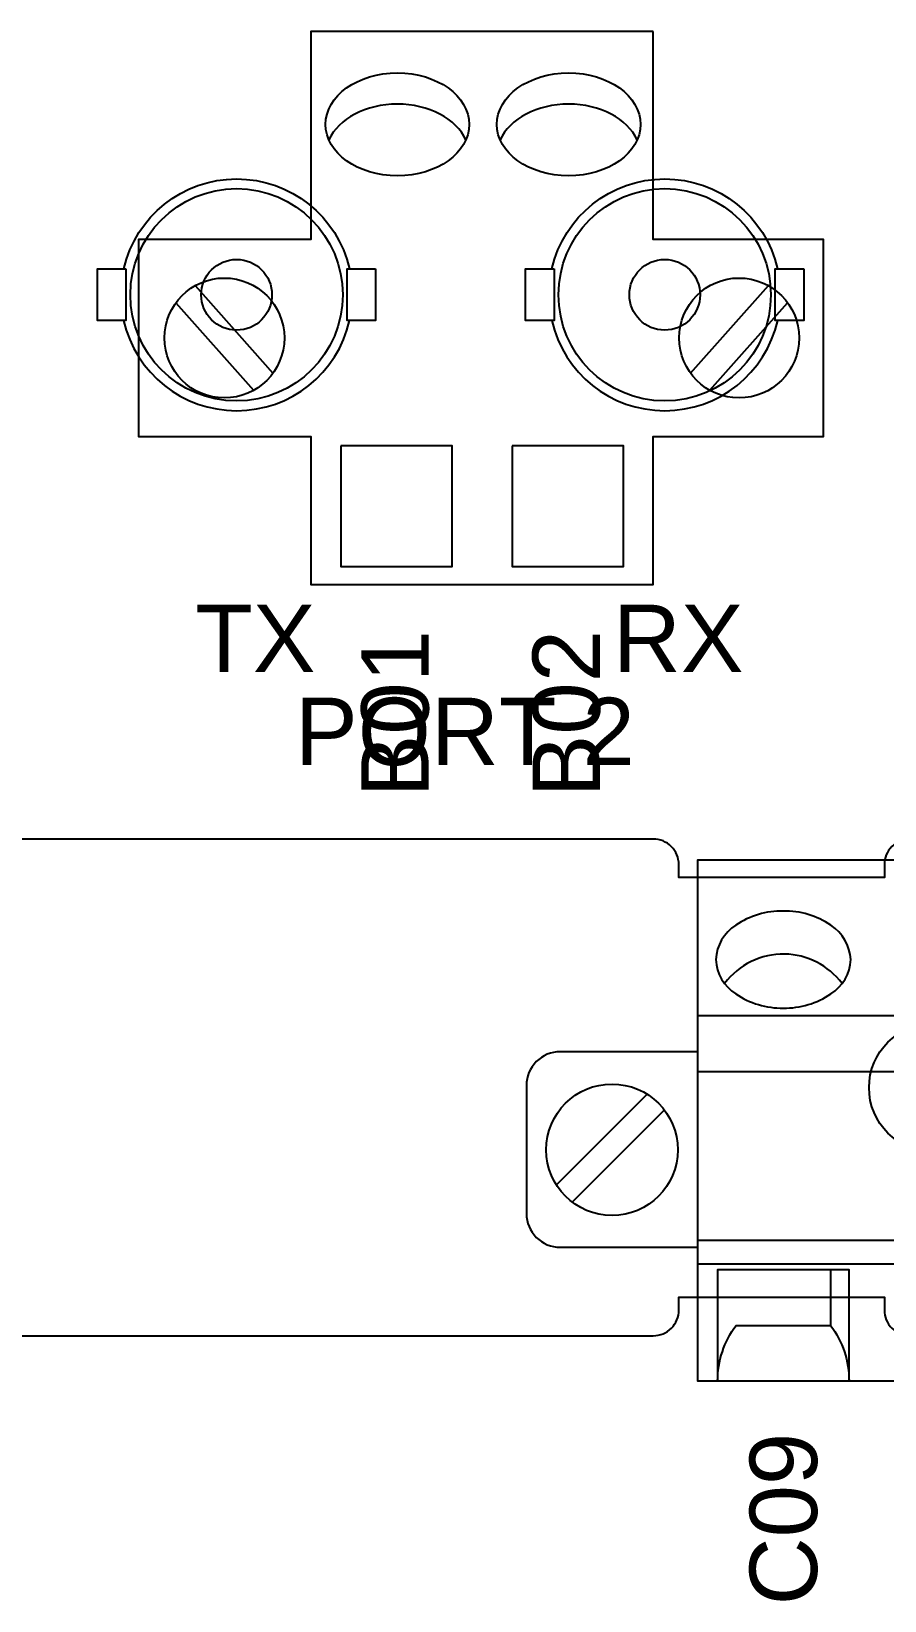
# Model space of a CAD drawing. Extents: x 0.5 to 35.5, y 0.5 to 23.5.
# Drawn here: x 31.147 to 32.144, y 9.707 to 11.539 of the extents above; entities that cross this region are included whole.
import ezdxf

# ---------------------------------------------------------------- set-up
doc = ezdxf.new("R2010")
doc.units = 0
doc.header["$MEASUREMENT"] = 0
for name, color, linetype in [('1_01__0-__NO_ETH__EIA-232', 7, 'CONTINUOUS'), ('1_02__1-__NO_ETH__EIA-485', 7, 'CONTINUOUS'), ('1_03__2-___1__10-100BASE-T', 7, 'CONTINUOUS'), ('1_04__3-___1__10-100BASE-T', 7, 'CONTINUOUS'), ('1_05__4-___1__100BASE-FX_M', 7, 'CONTINUOUS'), ('1_06__6-___2__10-100BASE-T', 7, 'CONTINUOUS'), ('1_07__8-___2__100BASE-FX_M', 7, 'CONTINUOUS'), ('2_01__0-__EMPTY', 7, 'CONTINUOUS'), ('2_02__A0__SERIAL_COMMUNICA', 7, 'CONTINUOUS'), ('2_03__B-___3__DI___4__DO__', 7, 'CONTINUOUS'), ('2_04__1-___4__DI___4__DO__', 7, 'CONTINUOUS'), ('2_05__C-___4__DI___4__DO__', 7, 'CONTINUOUS'), ('2_06__D-___4__DI___3__DO__', 7, 'CONTINUOUS'), ('2_07__2A___8__FORM_A_DO', 7, 'CONTINUOUS'), ('2_08__2B___8__FORM_B_DO', 7, 'CONTINUOUS'), ('2_09__2C___8__DO__6__FORM_', 7, 'CONTINUOUS'), ('2_10__2D___8__DO__2__FORM_', 7, 'CONTINUOUS'), ('2_11__2G___8__DO__4__FORM_', 7, 'CONTINUOUS'), ('2_12__3-___8__DI', 7, 'CONTINUOUS'), ('2_13__4-___14__DI', 7, 'CONTINUOUS'), ('2_14__5-___8__AI', 7, 'CONTINUOUS'), ('2_15__6-___4__AI____4__AO', 7, 'CONTINUOUS')]:
    doc.layers.add(name, color=color, linetype=linetype)
doc.styles.add('ARIAL', font='arial.ttf')

msp = doc.modelspace()

# ---------------------------------------------------------------- linework, layer by layer
at = {"layer": '1_01__0-__NO_ETH__EIA-232'}
for points in [[(31.8734, 11.5391), (31.4734, 11.5391), (31.4734, 11.2962), (31.2722, 11.2962), (31.2722, 11.0661), (31.4734, 11.0661), (31.4734, 10.8932), (31.8734, 10.8932), (31.8734, 11.0661), (32.0721, 11.0661), (32.0721, 11.2962), (31.8734, 11.2962), (31.8734, 11.5391)], [(31.3383, 11.2422), (31.4291, 11.14)], [(31.917, 11.14), (32.0078, 11.2422)], [(31.3158, 11.2222), (31.4066, 11.1201)], [(31.9395, 11.1201), (32.0303, 11.2222)], [(31.5086, 11.0553), (31.5086, 10.9144), (31.6384, 10.9144), (31.6384, 11.0553), (31.5086, 11.0553)]]:
    msp.add_lwpolyline(points, dxfattribs=at)
msp.add_lwpolyline([(31.7086, 11.0553), (31.7086, 10.9144), (31.8384, 10.9144), (31.8384, 11.0553)], close=True, dxfattribs=at)
for centre in [(31.3725, 11.1811), (31.9736, 11.1811)]:
    msp.add_circle(centre, 0.07, dxfattribs=at)
for centre in [(31.5745, 11.4305), (31.7745, 11.4305)]:
    msp.add_ellipse(centre, major_axis=(0.0839, 0), ratio=0.716586, dxfattribs=at)
for centre in [(31.5745, 11.3941), (31.7745, 11.3941)]:
    msp.add_ellipse(centre, major_axis=(0.0839, 0), ratio=0.716586, start_param=0.307595, end_param=2.833998, dxfattribs=at)
at = {"layer": '1_02__1-__NO_ETH__EIA-485'}
for points in [[(31.8734, 11.5391), (31.4734, 11.5391), (31.4734, 11.2962), (31.2722, 11.2962), (31.2722, 11.0661), (31.4734, 11.0661), (31.4734, 10.8932), (31.8734, 10.8932), (31.8734, 11.0661), (32.0721, 11.0661), (32.0721, 11.2962), (31.8734, 11.2962), (31.8734, 11.5391)], [(31.3383, 11.2422), (31.4291, 11.14)], [(31.917, 11.14), (32.0078, 11.2422)], [(31.3158, 11.2222), (31.4066, 11.1201)], [(31.9395, 11.1201), (32.0303, 11.2222)], [(31.5086, 11.0553), (31.5086, 10.9144), (31.6384, 10.9144), (31.6384, 11.0553), (31.5086, 11.0553)]]:
    msp.add_lwpolyline(points, dxfattribs=at)
msp.add_lwpolyline([(31.7086, 11.0553), (31.7086, 10.9144), (31.8384, 10.9144), (31.8384, 11.0553)], close=True, dxfattribs=at)
for centre in [(31.3725, 11.1811), (31.9736, 11.1811)]:
    msp.add_circle(centre, 0.07, dxfattribs=at)
for centre in [(31.5745, 11.4305), (31.7745, 11.4305)]:
    msp.add_ellipse(centre, major_axis=(0.0839, 0), ratio=0.716586, dxfattribs=at)
for centre in [(31.5745, 11.3941), (31.7745, 11.3941)]:
    msp.add_ellipse(centre, major_axis=(0.0839, 0), ratio=0.716586, start_param=0.307595, end_param=2.833998, dxfattribs=at)
at = {"layer": '1_03__2-___1__10-100BASE-T'}
for points in [[(31.8734, 11.5391), (31.4734, 11.5391), (31.4734, 11.2962), (31.2722, 11.2962), (31.2722, 11.0661), (31.4734, 11.0661), (31.4734, 10.8932), (31.8734, 10.8932), (31.8734, 11.0661), (32.0721, 11.0661), (32.0721, 11.2962), (31.8734, 11.2962), (31.8734, 11.5391)], [(31.3383, 11.2422), (31.4291, 11.14)], [(31.917, 11.14), (32.0078, 11.2422)], [(31.3158, 11.2222), (31.4066, 11.1201)], [(31.9395, 11.1201), (32.0303, 11.2222)], [(31.5086, 11.0553), (31.5086, 10.9144), (31.6384, 10.9144), (31.6384, 11.0553), (31.5086, 11.0553)]]:
    msp.add_lwpolyline(points, dxfattribs=at)
msp.add_lwpolyline([(31.7086, 11.0553), (31.7086, 10.9144), (31.8384, 10.9144), (31.8384, 11.0553)], close=True, dxfattribs=at)
for centre in [(31.3725, 11.1811), (31.9736, 11.1811)]:
    msp.add_circle(centre, 0.07, dxfattribs=at)
for centre in [(31.5745, 11.4305), (31.7745, 11.4305)]:
    msp.add_ellipse(centre, major_axis=(0.0839, 0), ratio=0.716586, dxfattribs=at)
for centre in [(31.5745, 11.3941), (31.7745, 11.3941)]:
    msp.add_ellipse(centre, major_axis=(0.0839, 0), ratio=0.716586, start_param=0.307595, end_param=2.833998, dxfattribs=at)
at = {"layer": '1_04__3-___1__10-100BASE-T'}
for points in [[(31.8734, 11.5391), (31.4734, 11.5391), (31.4734, 11.2962), (31.2722, 11.2962), (31.2722, 11.0661), (31.4734, 11.0661), (31.4734, 10.8932), (31.8734, 10.8932), (31.8734, 11.0661), (32.0721, 11.0661), (32.0721, 11.2962), (31.8734, 11.2962), (31.8734, 11.5391)], [(31.3383, 11.2422), (31.4291, 11.14)], [(31.917, 11.14), (32.0078, 11.2422)], [(31.3158, 11.2222), (31.4066, 11.1201)], [(31.9395, 11.1201), (32.0303, 11.2222)], [(31.5086, 11.0553), (31.5086, 10.9144), (31.6384, 10.9144), (31.6384, 11.0553), (31.5086, 11.0553)]]:
    msp.add_lwpolyline(points, dxfattribs=at)
msp.add_lwpolyline([(31.7086, 11.0553), (31.7086, 10.9144), (31.8384, 10.9144), (31.8384, 11.0553)], close=True, dxfattribs=at)
for centre in [(31.3725, 11.1811), (31.9736, 11.1811)]:
    msp.add_circle(centre, 0.07, dxfattribs=at)
for centre in [(31.5745, 11.4305), (31.7745, 11.4305)]:
    msp.add_ellipse(centre, major_axis=(0.0839, 0), ratio=0.716586, dxfattribs=at)
for centre in [(31.5745, 11.3941), (31.7745, 11.3941)]:
    msp.add_ellipse(centre, major_axis=(0.0839, 0), ratio=0.716586, start_param=0.307595, end_param=2.833998, dxfattribs=at)
at = {"layer": '1_05__4-___1__100BASE-FX_M'}
for points in [[(31.2549, 11.2618, -0.796261), (31.5186, 11.2618, 2.141143)], [(31.7549, 11.2618, -0.796261), (32.0186, 11.2618, 2.141143)], [(31.2548, 11.2015, 0.798274), (31.5187, 11.2015, 0.921909)], [(31.7548, 11.2015, 0.798274), (32.0187, 11.2015, 0.921909)]]:
    msp.add_lwpolyline(points, format="xyb", dxfattribs=at)
for points in [[(31.2575, 11.2618), (31.2575, 11.2015), (31.2241, 11.2015), (31.2241, 11.2618), (31.2575, 11.2618)], [(31.5491, 11.2618), (31.5491, 11.2015), (31.5157, 11.2015), (31.5157, 11.2618), (31.5491, 11.2618)], [(31.7575, 11.2618), (31.7575, 11.2015), (31.7241, 11.2015), (31.7241, 11.2618), (31.7575, 11.2618)], [(32.0491, 11.2618), (32.0491, 11.2015), (32.0157, 11.2015), (32.0157, 11.2618), (32.0491, 11.2618)]]:
    msp.add_lwpolyline(points, dxfattribs=at)
for centre, radius in [((31.3867, 11.2315), 0.124), ((31.8867, 11.2315), 0.124), ((31.3867, 11.2315), 0.0413), ((31.8867, 11.2315), 0.0413)]:
    msp.add_circle(centre, radius, dxfattribs=at)
at = {"layer": '1_06__6-___2__10-100BASE-T'}
for points in [[(31.2549, 11.2618, -0.796261), (31.5186, 11.2618, 2.141143)], [(31.7549, 11.2618, -0.796261), (32.0186, 11.2618, 2.141143)], [(31.2548, 11.2015, 0.798274), (31.5187, 11.2015, 0.921909)], [(31.7548, 11.2015, 0.798274), (32.0187, 11.2015, 0.921909)]]:
    msp.add_lwpolyline(points, format="xyb", dxfattribs=at)
for points in [[(31.2575, 11.2618), (31.2575, 11.2015), (31.2241, 11.2015), (31.2241, 11.2618), (31.2575, 11.2618)], [(31.5491, 11.2618), (31.5491, 11.2015), (31.5157, 11.2015), (31.5157, 11.2618), (31.5491, 11.2618)], [(31.7575, 11.2618), (31.7575, 11.2015), (31.7241, 11.2015), (31.7241, 11.2618), (31.7575, 11.2618)], [(32.0491, 11.2618), (32.0491, 11.2015), (32.0157, 11.2015), (32.0157, 11.2618), (32.0491, 11.2618)]]:
    msp.add_lwpolyline(points, dxfattribs=at)
for centre, radius in [((31.3867, 11.2315), 0.124), ((31.8867, 11.2315), 0.124), ((31.3867, 11.2315), 0.0413), ((31.8867, 11.2315), 0.0413)]:
    msp.add_circle(centre, radius, dxfattribs=at)
at = {"layer": '1_07__8-___2__100BASE-FX_M'}
for points in [[(31.2549, 11.2618, -0.796261), (31.5186, 11.2618, 2.141143)], [(31.7549, 11.2618, -0.796261), (32.0186, 11.2618, 2.141143)], [(31.2548, 11.2015, 0.798274), (31.5187, 11.2015, 0.921909)], [(31.7548, 11.2015, 0.798274), (32.0187, 11.2015, 0.921909)]]:
    msp.add_lwpolyline(points, format="xyb", dxfattribs=at)
for points in [[(31.2575, 11.2618), (31.2575, 11.2015), (31.2241, 11.2015), (31.2241, 11.2618), (31.2575, 11.2618)], [(31.5491, 11.2618), (31.5491, 11.2015), (31.5157, 11.2015), (31.5157, 11.2618), (31.5491, 11.2618)], [(31.7575, 11.2618), (31.7575, 11.2015), (31.7241, 11.2015), (31.7241, 11.2618), (31.7575, 11.2618)], [(32.0491, 11.2618), (32.0491, 11.2015), (32.0157, 11.2015), (32.0157, 11.2618), (32.0491, 11.2618)]]:
    msp.add_lwpolyline(points, dxfattribs=at)
for centre, radius in [((31.3867, 11.2315), 0.124), ((31.8867, 11.2315), 0.124), ((31.3867, 11.2315), 0.0413), ((31.8867, 11.2315), 0.0413)]:
    msp.add_circle(centre, radius, dxfattribs=at)
at = {"layer": '2_01__0-__EMPTY'}
for points in [[(32.1731, 10.596, 0.414214), (32.1432, 10.5662), (32.1432, 10.551), (31.9032, 10.551), (31.9032, 10.5662, 0.414214), (31.8733, 10.596), (30.9781, 10.596, 0.414214)], [(30.9781, 10.016), (31.8733, 10.016, 0.414214), (31.9032, 10.0459), (31.9032, 10.061), (32.1432, 10.061), (32.1432, 10.0459, 0.414214), (32.1731, 10.016)]]:
    msp.add_lwpolyline(points, format="xyb", dxfattribs=at)
at = {"layer": '2_02__A0__SERIAL_COMMUNICA'}
msp.add_circle((32.2003, 10.3057), 0.075, dxfattribs=at)
at = {"layer": '2_03__B-___3__DI___4__DO__'}
msp.add_lwpolyline([(33.5252, 10.5717), (33.5252, 9.963), (31.9252, 9.963), (31.9252, 10.5717)], close=True, dxfattribs=at)
msp.add_lwpolyline([(32.0809, 10.4953, 0.154167), (32.0252, 10.5119, 0.154167), (31.9696, 10.4953, 0.244062), (31.9465, 10.4553, 0.244061), (31.9696, 10.4152, 0.154167), (32.0252, 10.3986, 0.154167), (32.0809, 10.4152, 0.24406), (32.104, 10.4553, 0.236767)], format="xyb", close=True, dxfattribs=at)
for points in [[(32.0941, 10.4274, 0.005828), (32.0938, 10.4274, 0.231198), (32.0268, 10.4616, 0.240907), (31.9567, 10.4274, 0.001746), (31.9566, 10.4272)], [(31.9252, 10.3476), (31.7646, 10.3476, 0.414214), (31.7252, 10.3082), (31.7252, 10.1586, 0.414214), (31.7646, 10.1193), (31.9252, 10.1193)], [(32.0804, 10.0931), (32.0804, 10.028, -0.162987), (32.102, 9.963), (32.102, 10.0931), (31.9485, 10.0931), (31.9485, 9.963, -0.162853), (31.9701, 10.028), (32.0804, 10.028)]]:
    msp.add_lwpolyline(points, format="xyb", dxfattribs=at)
for points in [[(31.9252, 10.3901), (33.5252, 10.3901)], [(31.9252, 10.3247), (33.5252, 10.3247)], [(31.7604, 10.1921), (31.8663, 10.298)], [(31.7787, 10.172), (31.8863, 10.2796)], [(31.9252, 10.1276), (33.5252, 10.1276)], [(31.9252, 10.0998), (33.5252, 10.0998)]]:
    msp.add_lwpolyline(points, dxfattribs=at)
msp.add_circle((31.8252, 10.2331), 0.0768, dxfattribs=at)
at = {"layer": '2_04__1-___4__DI___4__DO__'}
msp.add_lwpolyline([(33.5252, 10.5717), (33.5252, 9.963), (31.9252, 9.963), (31.9252, 10.5717)], close=True, dxfattribs=at)
msp.add_lwpolyline([(32.0809, 10.4953, 0.154167), (32.0252, 10.5119, 0.154167), (31.9696, 10.4953, 0.244062), (31.9465, 10.4553, 0.244061), (31.9696, 10.4152, 0.154167), (32.0252, 10.3986, 0.154167), (32.0809, 10.4152, 0.24406), (32.104, 10.4553, 0.236767)], format="xyb", close=True, dxfattribs=at)
for points in [[(32.0941, 10.4274, 0.005828), (32.0938, 10.4274, 0.231198), (32.0268, 10.4616, 0.240907), (31.9567, 10.4274, 0.001746), (31.9566, 10.4272)], [(31.9252, 10.3476), (31.7646, 10.3476, 0.414214), (31.7252, 10.3082), (31.7252, 10.1586, 0.414214), (31.7646, 10.1193), (31.9252, 10.1193)], [(32.0804, 10.0931), (32.0804, 10.028, -0.162987), (32.102, 9.963), (32.102, 10.0931), (31.9485, 10.0931), (31.9485, 9.963, -0.162853), (31.9701, 10.028), (32.0804, 10.028)]]:
    msp.add_lwpolyline(points, format="xyb", dxfattribs=at)
for points in [[(31.9252, 10.3901), (33.5252, 10.3901)], [(31.9252, 10.3247), (33.5252, 10.3247)], [(31.7604, 10.1921), (31.8663, 10.298)], [(31.7787, 10.172), (31.8863, 10.2796)], [(31.9252, 10.1276), (33.5252, 10.1276)], [(31.9252, 10.0998), (33.5252, 10.0998)]]:
    msp.add_lwpolyline(points, dxfattribs=at)
msp.add_circle((31.8252, 10.2331), 0.0768, dxfattribs=at)
at = {"layer": '2_05__C-___4__DI___4__DO__'}
msp.add_lwpolyline([(33.5252, 10.5717), (33.5252, 9.963), (31.9252, 9.963), (31.9252, 10.5717)], close=True, dxfattribs=at)
msp.add_lwpolyline([(32.0809, 10.4953, 0.154167), (32.0252, 10.5119, 0.154167), (31.9696, 10.4953, 0.244062), (31.9465, 10.4553, 0.244061), (31.9696, 10.4152, 0.154167), (32.0252, 10.3986, 0.154167), (32.0809, 10.4152, 0.24406), (32.104, 10.4553, 0.236767)], format="xyb", close=True, dxfattribs=at)
for points in [[(32.0941, 10.4274, 0.005828), (32.0938, 10.4274, 0.231198), (32.0268, 10.4616, 0.240907), (31.9567, 10.4274, 0.001746), (31.9566, 10.4272)], [(31.9252, 10.3476), (31.7646, 10.3476, 0.414214), (31.7252, 10.3082), (31.7252, 10.1586, 0.414214), (31.7646, 10.1193), (31.9252, 10.1193)], [(32.0804, 10.0931), (32.0804, 10.028, -0.162987), (32.102, 9.963), (32.102, 10.0931), (31.9485, 10.0931), (31.9485, 9.963, -0.162853), (31.9701, 10.028), (32.0804, 10.028)]]:
    msp.add_lwpolyline(points, format="xyb", dxfattribs=at)
for points in [[(31.9252, 10.3901), (33.5252, 10.3901)], [(31.9252, 10.3247), (33.5252, 10.3247)], [(31.7604, 10.1921), (31.8663, 10.298)], [(31.7787, 10.172), (31.8863, 10.2796)], [(31.9252, 10.1276), (33.5252, 10.1276)], [(31.9252, 10.0998), (33.5252, 10.0998)]]:
    msp.add_lwpolyline(points, dxfattribs=at)
msp.add_circle((31.8252, 10.2331), 0.0768, dxfattribs=at)
at = {"layer": '2_06__D-___4__DI___3__DO__'}
msp.add_lwpolyline([(33.5252, 10.5717), (33.5252, 9.963), (31.9252, 9.963), (31.9252, 10.5717)], close=True, dxfattribs=at)
msp.add_lwpolyline([(32.0809, 10.4953, 0.154167), (32.0252, 10.5119, 0.154167), (31.9696, 10.4953, 0.244062), (31.9465, 10.4553, 0.244061), (31.9696, 10.4152, 0.154167), (32.0252, 10.3986, 0.154167), (32.0809, 10.4152, 0.24406), (32.104, 10.4553, 0.236767)], format="xyb", close=True, dxfattribs=at)
for points in [[(32.0941, 10.4274, 0.005828), (32.0938, 10.4274, 0.231198), (32.0268, 10.4616, 0.240907), (31.9567, 10.4274, 0.001746), (31.9566, 10.4272)], [(31.9252, 10.3476), (31.7646, 10.3476, 0.414214), (31.7252, 10.3082), (31.7252, 10.1586, 0.414214), (31.7646, 10.1193), (31.9252, 10.1193)], [(32.0804, 10.0931), (32.0804, 10.028, -0.162987), (32.102, 9.963), (32.102, 10.0931), (31.9485, 10.0931), (31.9485, 9.963, -0.162853), (31.9701, 10.028), (32.0804, 10.028)]]:
    msp.add_lwpolyline(points, format="xyb", dxfattribs=at)
for points in [[(31.9252, 10.3901), (33.5252, 10.3901)], [(31.9252, 10.3247), (33.5252, 10.3247)], [(31.7604, 10.1921), (31.8663, 10.298)], [(31.7787, 10.172), (31.8863, 10.2796)], [(31.9252, 10.1276), (33.5252, 10.1276)], [(31.9252, 10.0998), (33.5252, 10.0998)]]:
    msp.add_lwpolyline(points, dxfattribs=at)
msp.add_circle((31.8252, 10.2331), 0.0768, dxfattribs=at)
at = {"layer": '2_07__2A___8__FORM_A_DO'}
msp.add_lwpolyline([(33.5252, 10.5717), (33.5252, 9.963), (31.9252, 9.963), (31.9252, 10.5717)], close=True, dxfattribs=at)
msp.add_lwpolyline([(32.0809, 10.4953, 0.154167), (32.0252, 10.5119, 0.154167), (31.9696, 10.4953, 0.244062), (31.9465, 10.4553, 0.244061), (31.9696, 10.4152, 0.154167), (32.0252, 10.3986, 0.154167), (32.0809, 10.4152, 0.24406), (32.104, 10.4553, 0.236767)], format="xyb", close=True, dxfattribs=at)
for points in [[(32.0941, 10.4274, 0.005828), (32.0938, 10.4274, 0.231198), (32.0268, 10.4616, 0.240907), (31.9567, 10.4274, 0.001746), (31.9566, 10.4272)], [(31.9252, 10.3476), (31.7646, 10.3476, 0.414214), (31.7252, 10.3082), (31.7252, 10.1586, 0.414214), (31.7646, 10.1193), (31.9252, 10.1193)], [(32.0804, 10.0931), (32.0804, 10.028, -0.162987), (32.102, 9.963), (32.102, 10.0931), (31.9485, 10.0931), (31.9485, 9.963, -0.162853), (31.9701, 10.028), (32.0804, 10.028)]]:
    msp.add_lwpolyline(points, format="xyb", dxfattribs=at)
for points in [[(31.9252, 10.3901), (33.5252, 10.3901)], [(31.9252, 10.3247), (33.5252, 10.3247)], [(31.7604, 10.1921), (31.8663, 10.298)], [(31.7787, 10.172), (31.8863, 10.2796)], [(31.9252, 10.1276), (33.5252, 10.1276)], [(31.9252, 10.0998), (33.5252, 10.0998)]]:
    msp.add_lwpolyline(points, dxfattribs=at)
msp.add_circle((31.8252, 10.2331), 0.0768, dxfattribs=at)
at = {"layer": '2_08__2B___8__FORM_B_DO'}
msp.add_lwpolyline([(33.5252, 10.5717), (33.5252, 9.963), (31.9252, 9.963), (31.9252, 10.5717)], close=True, dxfattribs=at)
msp.add_lwpolyline([(32.0809, 10.4953, 0.154167), (32.0252, 10.5119, 0.154167), (31.9696, 10.4953, 0.244062), (31.9465, 10.4553, 0.244061), (31.9696, 10.4152, 0.154167), (32.0252, 10.3986, 0.154167), (32.0809, 10.4152, 0.24406), (32.104, 10.4553, 0.236767)], format="xyb", close=True, dxfattribs=at)
for points in [[(32.0941, 10.4274, 0.005828), (32.0938, 10.4274, 0.231198), (32.0268, 10.4616, 0.240907), (31.9567, 10.4274, 0.001746), (31.9566, 10.4272)], [(31.9252, 10.3476), (31.7646, 10.3476, 0.414214), (31.7252, 10.3082), (31.7252, 10.1586, 0.414214), (31.7646, 10.1193), (31.9252, 10.1193)], [(32.0804, 10.0931), (32.0804, 10.028, -0.162987), (32.102, 9.963), (32.102, 10.0931), (31.9485, 10.0931), (31.9485, 9.963, -0.162853), (31.9701, 10.028), (32.0804, 10.028)]]:
    msp.add_lwpolyline(points, format="xyb", dxfattribs=at)
for points in [[(31.9252, 10.3901), (33.5252, 10.3901)], [(31.9252, 10.3247), (33.5252, 10.3247)], [(31.7604, 10.1921), (31.8663, 10.298)], [(31.7787, 10.172), (31.8863, 10.2796)], [(31.9252, 10.1276), (33.5252, 10.1276)], [(31.9252, 10.0998), (33.5252, 10.0998)]]:
    msp.add_lwpolyline(points, dxfattribs=at)
msp.add_circle((31.8252, 10.2331), 0.0768, dxfattribs=at)
at = {"layer": '2_09__2C___8__DO__6__FORM_'}
msp.add_lwpolyline([(33.5252, 10.5717), (33.5252, 9.963), (31.9252, 9.963), (31.9252, 10.5717)], close=True, dxfattribs=at)
msp.add_lwpolyline([(32.0809, 10.4953, 0.154167), (32.0252, 10.5119, 0.154167), (31.9696, 10.4953, 0.244062), (31.9465, 10.4553, 0.244061), (31.9696, 10.4152, 0.154167), (32.0252, 10.3986, 0.154167), (32.0809, 10.4152, 0.24406), (32.104, 10.4553, 0.236767)], format="xyb", close=True, dxfattribs=at)
for points in [[(32.0941, 10.4274, 0.005828), (32.0938, 10.4274, 0.231198), (32.0268, 10.4616, 0.240907), (31.9567, 10.4274, 0.001746), (31.9566, 10.4272)], [(31.9252, 10.3476), (31.7646, 10.3476, 0.414214), (31.7252, 10.3082), (31.7252, 10.1586, 0.414214), (31.7646, 10.1193), (31.9252, 10.1193)], [(32.0804, 10.0931), (32.0804, 10.028, -0.162987), (32.102, 9.963), (32.102, 10.0931), (31.9485, 10.0931), (31.9485, 9.963, -0.162853), (31.9701, 10.028), (32.0804, 10.028)]]:
    msp.add_lwpolyline(points, format="xyb", dxfattribs=at)
for points in [[(31.9252, 10.3901), (33.5252, 10.3901)], [(31.9252, 10.3247), (33.5252, 10.3247)], [(31.7604, 10.1921), (31.8663, 10.298)], [(31.7787, 10.172), (31.8863, 10.2796)], [(31.9252, 10.1276), (33.5252, 10.1276)], [(31.9252, 10.0998), (33.5252, 10.0998)]]:
    msp.add_lwpolyline(points, dxfattribs=at)
msp.add_circle((31.8252, 10.2331), 0.0768, dxfattribs=at)
at = {"layer": '2_10__2D___8__DO__2__FORM_'}
msp.add_lwpolyline([(33.5252, 10.5717), (33.5252, 9.963), (31.9252, 9.963), (31.9252, 10.5717)], close=True, dxfattribs=at)
msp.add_lwpolyline([(32.0809, 10.4953, 0.154167), (32.0252, 10.5119, 0.154167), (31.9696, 10.4953, 0.244062), (31.9465, 10.4553, 0.244061), (31.9696, 10.4152, 0.154167), (32.0252, 10.3986, 0.154167), (32.0809, 10.4152, 0.24406), (32.104, 10.4553, 0.236767)], format="xyb", close=True, dxfattribs=at)
for points in [[(32.0941, 10.4274, 0.005828), (32.0938, 10.4274, 0.231198), (32.0268, 10.4616, 0.240907), (31.9567, 10.4274, 0.001746), (31.9566, 10.4272)], [(31.9252, 10.3476), (31.7646, 10.3476, 0.414214), (31.7252, 10.3082), (31.7252, 10.1586, 0.414214), (31.7646, 10.1193), (31.9252, 10.1193)], [(32.0804, 10.0931), (32.0804, 10.028, -0.162987), (32.102, 9.963), (32.102, 10.0931), (31.9485, 10.0931), (31.9485, 9.963, -0.162853), (31.9701, 10.028), (32.0804, 10.028)]]:
    msp.add_lwpolyline(points, format="xyb", dxfattribs=at)
for points in [[(31.9252, 10.3901), (33.5252, 10.3901)], [(31.9252, 10.3247), (33.5252, 10.3247)], [(31.7604, 10.1921), (31.8663, 10.298)], [(31.7787, 10.172), (31.8863, 10.2796)], [(31.9252, 10.1276), (33.5252, 10.1276)], [(31.9252, 10.0998), (33.5252, 10.0998)]]:
    msp.add_lwpolyline(points, dxfattribs=at)
msp.add_circle((31.8252, 10.2331), 0.0768, dxfattribs=at)
at = {"layer": '2_11__2G___8__DO__4__FORM_'}
msp.add_lwpolyline([(33.5252, 10.5717), (33.5252, 9.963), (31.9252, 9.963), (31.9252, 10.5717)], close=True, dxfattribs=at)
msp.add_lwpolyline([(32.0809, 10.4953, 0.154167), (32.0252, 10.5119, 0.154167), (31.9696, 10.4953, 0.244062), (31.9465, 10.4553, 0.244061), (31.9696, 10.4152, 0.154167), (32.0252, 10.3986, 0.154167), (32.0809, 10.4152, 0.24406), (32.104, 10.4553, 0.236767)], format="xyb", close=True, dxfattribs=at)
for points in [[(32.0941, 10.4274, 0.005828), (32.0938, 10.4274, 0.231198), (32.0268, 10.4616, 0.240907), (31.9567, 10.4274, 0.001746), (31.9566, 10.4272)], [(31.9252, 10.3476), (31.7646, 10.3476, 0.414214), (31.7252, 10.3082), (31.7252, 10.1586, 0.414214), (31.7646, 10.1193), (31.9252, 10.1193)], [(32.0804, 10.0931), (32.0804, 10.028, -0.162987), (32.102, 9.963), (32.102, 10.0931), (31.9485, 10.0931), (31.9485, 9.963, -0.162853), (31.9701, 10.028), (32.0804, 10.028)]]:
    msp.add_lwpolyline(points, format="xyb", dxfattribs=at)
for points in [[(31.9252, 10.3901), (33.5252, 10.3901)], [(31.9252, 10.3247), (33.5252, 10.3247)], [(31.7604, 10.1921), (31.8663, 10.298)], [(31.7787, 10.172), (31.8863, 10.2796)], [(31.9252, 10.1276), (33.5252, 10.1276)], [(31.9252, 10.0998), (33.5252, 10.0998)]]:
    msp.add_lwpolyline(points, dxfattribs=at)
msp.add_circle((31.8252, 10.2331), 0.0768, dxfattribs=at)
at = {"layer": '2_12__3-___8__DI'}
msp.add_lwpolyline([(33.5252, 10.5717), (33.5252, 9.963), (31.9252, 9.963), (31.9252, 10.5717)], close=True, dxfattribs=at)
msp.add_lwpolyline([(32.0809, 10.4953, 0.154167), (32.0252, 10.5119, 0.154167), (31.9696, 10.4953, 0.244062), (31.9465, 10.4553, 0.244061), (31.9696, 10.4152, 0.154167), (32.0252, 10.3986, 0.154167), (32.0809, 10.4152, 0.24406), (32.104, 10.4553, 0.236767)], format="xyb", close=True, dxfattribs=at)
for points in [[(32.0941, 10.4274, 0.005828), (32.0938, 10.4274, 0.231198), (32.0268, 10.4616, 0.240907), (31.9567, 10.4274, 0.001746), (31.9566, 10.4272)], [(31.9252, 10.3476), (31.7646, 10.3476, 0.414214), (31.7252, 10.3082), (31.7252, 10.1586, 0.414214), (31.7646, 10.1193), (31.9252, 10.1193)], [(32.0804, 10.0931), (32.0804, 10.028, -0.162987), (32.102, 9.963), (32.102, 10.0931), (31.9485, 10.0931), (31.9485, 9.963, -0.162853), (31.9701, 10.028), (32.0804, 10.028)]]:
    msp.add_lwpolyline(points, format="xyb", dxfattribs=at)
for points in [[(31.9252, 10.3901), (33.5252, 10.3901)], [(31.9252, 10.3247), (33.5252, 10.3247)], [(31.7604, 10.1921), (31.8663, 10.298)], [(31.7787, 10.172), (31.8863, 10.2796)], [(31.9252, 10.1276), (33.5252, 10.1276)], [(31.9252, 10.0998), (33.5252, 10.0998)]]:
    msp.add_lwpolyline(points, dxfattribs=at)
msp.add_circle((31.8252, 10.2331), 0.0768, dxfattribs=at)
at = {"layer": '2_13__4-___14__DI'}
msp.add_lwpolyline([(33.5252, 10.5717), (33.5252, 9.963), (31.9252, 9.963), (31.9252, 10.5717)], close=True, dxfattribs=at)
msp.add_lwpolyline([(32.0809, 10.4953, 0.154167), (32.0252, 10.5119, 0.154167), (31.9696, 10.4953, 0.244062), (31.9465, 10.4553, 0.244061), (31.9696, 10.4152, 0.154167), (32.0252, 10.3986, 0.154167), (32.0809, 10.4152, 0.24406), (32.104, 10.4553, 0.236767)], format="xyb", close=True, dxfattribs=at)
for points in [[(32.0941, 10.4274, 0.005828), (32.0938, 10.4274, 0.231198), (32.0268, 10.4616, 0.240907), (31.9567, 10.4274, 0.001746), (31.9566, 10.4272)], [(31.9252, 10.3476), (31.7646, 10.3476, 0.414214), (31.7252, 10.3082), (31.7252, 10.1586, 0.414214), (31.7646, 10.1193), (31.9252, 10.1193)], [(32.0804, 10.0931), (32.0804, 10.028, -0.162987), (32.102, 9.963), (32.102, 10.0931), (31.9485, 10.0931), (31.9485, 9.963, -0.162853), (31.9701, 10.028), (32.0804, 10.028)]]:
    msp.add_lwpolyline(points, format="xyb", dxfattribs=at)
for points in [[(31.9252, 10.3901), (33.5252, 10.3901)], [(31.9252, 10.3247), (33.5252, 10.3247)], [(31.7604, 10.1921), (31.8663, 10.298)], [(31.7787, 10.172), (31.8863, 10.2796)], [(31.9252, 10.1276), (33.5252, 10.1276)], [(31.9252, 10.0998), (33.5252, 10.0998)]]:
    msp.add_lwpolyline(points, dxfattribs=at)
msp.add_circle((31.8252, 10.2331), 0.0768, dxfattribs=at)
at = {"layer": '2_14__5-___8__AI'}
msp.add_lwpolyline([(33.5252, 10.5717), (33.5252, 9.963), (31.9252, 9.963), (31.9252, 10.5717)], close=True, dxfattribs=at)
msp.add_lwpolyline([(32.0809, 10.4953, 0.154167), (32.0252, 10.5119, 0.154167), (31.9696, 10.4953, 0.244062), (31.9465, 10.4553, 0.244061), (31.9696, 10.4152, 0.154167), (32.0252, 10.3986, 0.154167), (32.0809, 10.4152, 0.24406), (32.104, 10.4553, 0.236767)], format="xyb", close=True, dxfattribs=at)
for points in [[(32.0941, 10.4274, 0.005828), (32.0938, 10.4274, 0.231198), (32.0268, 10.4616, 0.240907), (31.9567, 10.4274, 0.001746), (31.9566, 10.4272)], [(31.9252, 10.3476), (31.7646, 10.3476, 0.414214), (31.7252, 10.3082), (31.7252, 10.1586, 0.414214), (31.7646, 10.1193), (31.9252, 10.1193)], [(32.0804, 10.0931), (32.0804, 10.028, -0.162987), (32.102, 9.963), (32.102, 10.0931), (31.9485, 10.0931), (31.9485, 9.963, -0.162853), (31.9701, 10.028), (32.0804, 10.028)]]:
    msp.add_lwpolyline(points, format="xyb", dxfattribs=at)
for points in [[(31.9252, 10.3901), (33.5252, 10.3901)], [(31.9252, 10.3247), (33.5252, 10.3247)], [(31.7604, 10.1921), (31.8663, 10.298)], [(31.7787, 10.172), (31.8863, 10.2796)], [(31.9252, 10.1276), (33.5252, 10.1276)], [(31.9252, 10.0998), (33.5252, 10.0998)]]:
    msp.add_lwpolyline(points, dxfattribs=at)
msp.add_circle((31.8252, 10.2331), 0.0768, dxfattribs=at)
at = {"layer": '2_15__6-___4__AI____4__AO'}
msp.add_lwpolyline([(33.5252, 10.5717), (33.5252, 9.963), (31.9252, 9.963), (31.9252, 10.5717)], close=True, dxfattribs=at)
msp.add_lwpolyline([(32.0809, 10.4953, 0.154167), (32.0252, 10.5119, 0.154167), (31.9696, 10.4953, 0.244062), (31.9465, 10.4553, 0.244061), (31.9696, 10.4152, 0.154167), (32.0252, 10.3986, 0.154167), (32.0809, 10.4152, 0.24406), (32.104, 10.4553, 0.236767)], format="xyb", close=True, dxfattribs=at)
for points in [[(32.0941, 10.4274, 0.005828), (32.0938, 10.4274, 0.231198), (32.0268, 10.4616, 0.240907), (31.9567, 10.4274, 0.001746), (31.9566, 10.4272)], [(31.9252, 10.3476), (31.7646, 10.3476, 0.414214), (31.7252, 10.3082), (31.7252, 10.1586, 0.414214), (31.7646, 10.1193), (31.9252, 10.1193)], [(32.0804, 10.0931), (32.0804, 10.028, -0.162987), (32.102, 9.963), (32.102, 10.0931), (31.9485, 10.0931), (31.9485, 9.963, -0.162853), (31.9701, 10.028), (32.0804, 10.028)]]:
    msp.add_lwpolyline(points, format="xyb", dxfattribs=at)
for points in [[(31.9252, 10.3901), (33.5252, 10.3901)], [(31.9252, 10.3247), (33.5252, 10.3247)], [(31.7604, 10.1921), (31.8663, 10.298)], [(31.7787, 10.172), (31.8863, 10.2796)], [(31.9252, 10.1276), (33.5252, 10.1276)], [(31.9252, 10.0998), (33.5252, 10.0998)]]:
    msp.add_lwpolyline(points, dxfattribs=at)
msp.add_circle((31.8252, 10.2331), 0.0768, dxfattribs=at)

# ---------------------------------------------------------------- texts
at = {"layer": '1_01__0-__NO_ETH__EIA-232', "style": 'ARIAL'}
for s, p in [('B01', (31.611, 10.6446)), ('B02', (31.811, 10.6446))]:
    msp.add_text(s, height=0.07867, rotation=90, dxfattribs=at).set_placement(p)
at = {"layer": '1_02__1-__NO_ETH__EIA-485', "style": 'ARIAL'}
for s, p in [('B01', (31.611, 10.6446)), ('B02', (31.811, 10.6446))]:
    msp.add_text(s, height=0.07867, rotation=90, dxfattribs=at).set_placement(p)
at = {"layer": '1_03__2-___1__10-100BASE-T', "style": 'ARIAL'}
for s, p in [('B01', (31.611, 10.6446)), ('B02', (31.811, 10.6446))]:
    msp.add_text(s, height=0.07867, rotation=90, dxfattribs=at).set_placement(p)
at = {"layer": '1_04__3-___1__10-100BASE-T', "style": 'ARIAL'}
for s, p in [('B01', (31.611, 10.6446)), ('B02', (31.811, 10.6446))]:
    msp.add_text(s, height=0.07867, rotation=90, dxfattribs=at).set_placement(p)
at = {"layer": '1_05__4-___1__100BASE-FX_M', "style": 'ARIAL'}
for s, p in [('TX', (31.3385, 10.7909)), ('RX', (31.8262, 10.7909)), ('PORT 2', (31.4549, 10.6823))]:
    msp.add_text(s, height=0.07867, dxfattribs=at).set_placement(p)
at = {"layer": '1_06__6-___2__10-100BASE-T', "style": 'ARIAL'}
for s, p in [('TX', (31.3385, 10.7909)), ('RX', (31.8262, 10.7909)), ('PORT 2', (31.4549, 10.6823))]:
    msp.add_text(s, height=0.07867, dxfattribs=at).set_placement(p)
at = {"layer": '1_07__8-___2__100BASE-FX_M', "style": 'ARIAL'}
for s, p in [('TX', (31.3385, 10.7909)), ('RX', (31.8262, 10.7909)), ('PORT 2', (31.4549, 10.6823))]:
    msp.add_text(s, height=0.07867, dxfattribs=at).set_placement(p)
at = {"layer": '2_01__0-__EMPTY', "style": 'ARIAL'}
msp.add_text('C09', height=0.07867, rotation=90, dxfattribs=at).set_placement((32.0646, 9.7011))
at = {"layer": '2_03__B-___3__DI___4__DO__', "style": 'ARIAL'}
msp.add_text('C09', height=0.07867, rotation=90, dxfattribs=at).set_placement((32.0646, 9.7011))
at = {"layer": '2_04__1-___4__DI___4__DO__', "style": 'ARIAL'}
msp.add_text('C09', height=0.07867, rotation=90, dxfattribs=at).set_placement((32.0646, 9.7011))
at = {"layer": '2_05__C-___4__DI___4__DO__', "style": 'ARIAL'}
msp.add_text('C09', height=0.07867, rotation=90, dxfattribs=at).set_placement((32.0646, 9.7011))
at = {"layer": '2_06__D-___4__DI___3__DO__', "style": 'ARIAL'}
msp.add_text('C09', height=0.07867, rotation=90, dxfattribs=at).set_placement((32.0646, 9.7011))
at = {"layer": '2_07__2A___8__FORM_A_DO', "style": 'ARIAL'}
msp.add_text('C09', height=0.07867, rotation=90, dxfattribs=at).set_placement((32.0646, 9.7011))
at = {"layer": '2_08__2B___8__FORM_B_DO', "style": 'ARIAL'}
msp.add_text('C09', height=0.07867, rotation=90, dxfattribs=at).set_placement((32.0646, 9.7011))
at = {"layer": '2_09__2C___8__DO__6__FORM_', "style": 'ARIAL'}
msp.add_text('C09', height=0.07867, rotation=90, dxfattribs=at).set_placement((32.0646, 9.7011))
at = {"layer": '2_10__2D___8__DO__2__FORM_', "style": 'ARIAL'}
msp.add_text('C09', height=0.07867, rotation=90, dxfattribs=at).set_placement((32.0646, 9.7011))
at = {"layer": '2_11__2G___8__DO__4__FORM_', "style": 'ARIAL'}
msp.add_text('C09', height=0.07867, rotation=90, dxfattribs=at).set_placement((32.0646, 9.7011))
at = {"layer": '2_12__3-___8__DI', "style": 'ARIAL'}
msp.add_text('C09', height=0.07867, rotation=90, dxfattribs=at).set_placement((32.0646, 9.7011))
at = {"layer": '2_13__4-___14__DI', "style": 'ARIAL'}
msp.add_text('C09', height=0.07867, rotation=90, dxfattribs=at).set_placement((32.0646, 9.7011))
at = {"layer": '2_14__5-___8__AI', "style": 'ARIAL'}
msp.add_text('C09', height=0.07867, rotation=90, dxfattribs=at).set_placement((32.0646, 9.7011))
at = {"layer": '2_15__6-___4__AI____4__AO', "style": 'ARIAL'}
msp.add_text('C09', height=0.07867, rotation=90, dxfattribs=at).set_placement((32.0646, 9.7011))

doc.saveas('drawing.dxf')
